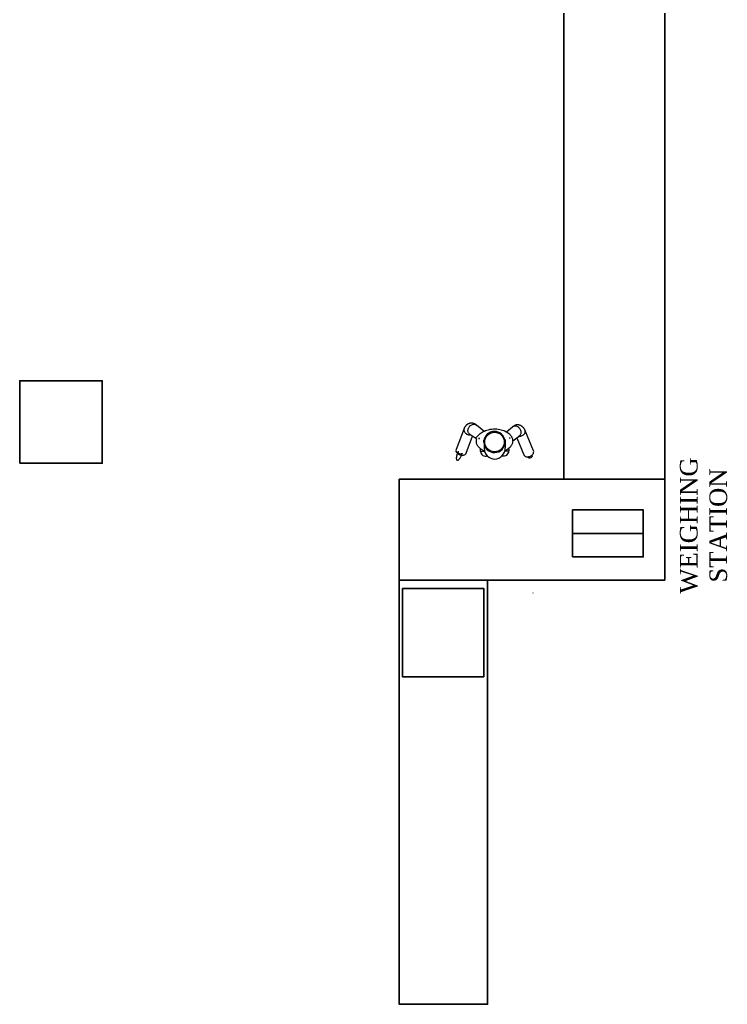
# Model space of a CAD drawing. Header units: millimetres. Extents: x -283029 to -254660, y -24907 to 10674.
# Drawn here: x -279449.1 to -279209, y -18199.2 to -17864.9 of the extents above; entities that cross this region are included whole.
import ezdxf

# ---------------------------------------------------------------- set-up
doc = ezdxf.new("R2010")
doc.units = ezdxf.units.MM
doc.header["$LTSCALE"] = 100

# ---------------------------------------------------------------- blocks, each defined once
blk = doc.blocks.new('HUMAN')
at = {"color": 6, "linetype": 'Continuous', "lineweight": 0}
for p, q in [((49342.5, -19669.88), (49342.4, -19669.91)), ((49349.91, -19666.91), (49342.56, -19669.01)), ((49349.47, -19669.65), (49349.58, -19672.5)), ((49349.49, -19669.38), (49349.49, -19669.38)), ((49353.13, -19672.95), (49353.3, -19669.67)), ((49342.01, -19671.84), (49342.13, -19671.81)), ((49343.52, -19672.48), (49349.51, -19670.77)), ((49346.96, -19676.06), (49347.63, -19675.55)), ((49346.96, -19676.06), (49347.78, -19677.14)), ((49350.07, -19675.22), (49348.51, -19676.41)), ((49350.42, -19674.95), (49350.22, -19675.1)), ((49350.42, -19674.95), (49350.43, -19674.96)), ((49360, -19679.89), (49357.54, -19679.35)), ((49351.96, -19682.61), (49352.78, -19683.68)), ((49353.45, -19683.17), (49352.78, -19683.68)), ((49354.41, -19680.91), (49352.86, -19682.1)), ((49354.76, -19680.64), (49354.57, -19680.79)), ((49357.94, -19683.25), (49354.71, -19688.58)), ((49354.75, -19680.63), (49354.76, -19680.64)), ((49356.29, -19682.73), (49359.01, -19683.58)), ((49357.81, -19690.41), (49361.76, -19683.88)), ((49354.99, -19690.1), (49354.93, -19690.2)), ((49356.27, -19690.97), (49356.32, -19690.88))]:
    blk.add_line(p, q, dxfattribs=at)
for points in [[(49353.29, -19669.72), (49353.3, -19669.69), (49353.31, -19669.58), (49353.31, -19669.5), (49353.32, -19669.43), (49353.32, -19669.36), (49353.31, -19669.21), (49353.3, -19669.07), (49353.29, -19668.95), (49353.27, -19668.84), (49353.24, -19668.74), (49353.22, -19668.64), (49353.19, -19668.54), (49353.16, -19668.47), (49353.13, -19668.4), (49353.1, -19668.31), (49353.04, -19668.2), (49352.99, -19668.1), (49352.93, -19668.01), (49352.88, -19667.94), (49352.83, -19667.87), (49352.78, -19667.81), (49352.72, -19667.73), (49352.64, -19667.65), (49352.57, -19667.58), (49352.51, -19667.53), (49352.46, -19667.48), (49352.39, -19667.43), (49352.32, -19667.37), (49352.23, -19667.31), (49352.13, -19667.25), (49352.03, -19667.19), (49351.95, -19667.15), (49351.85, -19667.1), (49351.75, -19667.06), (49351.64, -19667.02), (49351.51, -19666.98), (49351.37, -19666.94), (49351.23, -19666.91), (49351.09, -19666.89), (49350.93, -19666.87), (49350.77, -19666.86), (49350.69, -19666.86), (49350.62, -19666.85), (49350.56, -19666.85), (49350.51, -19666.85), (49350.47, -19666.86), (49350.4, -19666.86), (49350.32, -19666.86), (49350.22, -19666.87), (49350.12, -19666.88)], [(49342.4, -19669.91), (49342.16, -19669.98), (49341.95, -19670.04), (49341.77, -19670.1), (49341.61, -19670.16), (49341.46, -19670.21), (49341.31, -19670.26), (49341.19, -19670.31), (49341.08, -19670.35), (49341, -19670.38), (49340.94, -19670.41), (49340.9, -19670.43), (49340.86, -19670.45), (49340.8, -19670.47), (49340.73, -19670.51), (49340.64, -19670.55), (49340.55, -19670.6), (49340.47, -19670.64), (49340.32, -19670.73), (49340.19, -19670.82), (49340.12, -19670.87), (49340.06, -19670.92), (49340, -19670.98), (49339.92, -19671.07), (49339.87, -19671.13), (49339.84, -19671.2), (49339.81, -19671.26), (49339.8, -19671.34), (49339.8, -19671.41), (49339.81, -19671.47), (49339.83, -19671.52), (49339.88, -19671.59), (49339.95, -19671.65), (49340.04, -19671.71), (49340.14, -19671.74), (49340.27, -19671.78), (49340.39, -19671.79), (49340.51, -19671.8), (49340.64, -19671.81), (49340.83, -19671.8), (49340.98, -19671.79), (49341.12, -19671.77), (49341.26, -19671.75), (49341.48, -19671.72), (49341.72, -19671.67), (49341.98, -19671.62), (49342.24, -19671.55), (49342.51, -19671.48), (49342.79, -19671.41)], [(49343.52, -19672.48), (49343.51, -19672.48), (49343.35, -19672.51), (49343.2, -19672.51), (49343.04, -19672.49), (49342.86, -19672.44), (49342.69, -19672.35), (49342.52, -19672.23), (49342.35, -19672.08), (49342.2, -19671.9), (49342.06, -19671.7), (49341.94, -19671.48), (49341.85, -19671.25), (49341.78, -19671.02), (49341.74, -19670.79), (49341.72, -19670.58), (49341.72, -19670.37), (49341.74, -19670.15), (49341.77, -19669.96), (49341.82, -19669.78), (49341.88, -19669.64), (49341.95, -19669.51), (49342.02, -19669.41)], [(49342.79, -19671.41), (49342.78, -19671.41), (49342.67, -19671.42), (49342.56, -19671.41), (49342.45, -19671.38), (49342.34, -19671.31), (49342.23, -19671.22), (49342.14, -19671.1), (49342.06, -19670.96), (49342.01, -19670.8), (49341.99, -19670.64), (49341.99, -19670.49), (49342.02, -19670.34), (49342.07, -19670.22), (49342.13, -19670.11)], [(49349.29, -19667.33), (49349.21, -19667.44), (49349.13, -19667.57), (49349.05, -19667.72), (49348.98, -19667.9), (49348.93, -19668.1), (49348.9, -19668.32), (49348.88, -19668.53), (49348.89, -19668.75), (49348.93, -19668.99), (49348.98, -19669.22), (49349.07, -19669.45), (49349.18, -19669.67), (49349.32, -19669.87), (49349.47, -19670.05), (49349.49, -19670.07)], [(49349.47, -19669.65), (49349.47, -19669.61), (49349.48, -19669.4), (49349.53, -19669.21), (49349.6, -19669.03), (49349.7, -19668.85), (49349.82, -19668.69), (49349.95, -19668.55), (49350.09, -19668.43), (49350.23, -19668.34), (49350.36, -19668.26)], [(49350.36, -19668.26), (49350.51, -19668.19), (49350.67, -19668.13), (49350.86, -19668.08), (49351.06, -19668.04), (49351.29, -19668.02), (49351.54, -19668.02), (49351.76, -19668.05), (49351.99, -19668.1), (49352.22, -19668.18), (49352.44, -19668.28), (49352.65, -19668.41), (49352.84, -19668.57), (49353, -19668.76), (49353.13, -19668.95), (49353.22, -19669.16), (49353.28, -19669.38), (49353.3, -19669.59), (49353.29, -19669.67)], [(49347.79, -19677.14), (49347.73, -19676.86), (49347.67, -19676.46), (49347.63, -19676.05), (49347.63, -19675.63), (49347.65, -19675.22), (49347.7, -19674.91), (49347.76, -19674.61), (49347.85, -19674.31), (49347.97, -19674.02), (49348.08, -19673.8), (49348.21, -19673.59), (49348.35, -19673.38), (49348.52, -19673.19), (49348.68, -19673.04), (49348.85, -19672.9), (49349.02, -19672.78), (49349.19, -19672.67), (49349.38, -19672.58), (49349.58, -19672.5)], [(49349.56, -19672), (49351.74, -19672.42), (49352.11, -19672.52), (49352.51, -19672.66), (49352.91, -19672.84), (49353.29, -19673.03), (49353.66, -19673.26), (49354.01, -19673.5), (49354.48, -19673.86), (49354.92, -19674.25), (49355.33, -19674.67), (49355.71, -19675.12), (49356.07, -19675.59), (49356.34, -19676), (49356.59, -19676.43), (49356.82, -19676.87), (49357.02, -19677.33), (49357.2, -19677.79), (49357.34, -19678.27), (49357.44, -19678.7), (49357.51, -19679.14), (49357.55, -19679.58), (49357.55, -19680.02), (49357.53, -19680.41)], [(49350.35, -19673), (49350.13, -19673.08), (49349.91, -19673.17)], [(49350.9, -19674.71), (49350.82, -19674.7), (49350.69, -19674.7), (49350.56, -19674.71), (49350.47, -19674.73), (49350.38, -19674.76), (49350.3, -19674.8)], [(49354.45, -19680.89), (49354.63, -19680.88), (49354.72, -19680.86), (49354.8, -19680.83), (49354.86, -19680.8), (49354.91, -19680.76), (49354.97, -19680.69), (49355.01, -19680.62), (49355.08, -19680.46), (49355.12, -19680.28), (49355.13, -19680.24)], [(49361.85, -19683.69), (49361.89, -19683.59), (49361.92, -19683.51), (49361.94, -19683.44), (49361.95, -19683.4), (49361.96, -19683.36), (49361.98, -19683.31), (49361.99, -19683.25), (49362.02, -19683.14), (49362.04, -19683.05), (49362.06, -19682.96), (49362.09, -19682.78), (49362.11, -19682.6), (49362.12, -19682.41), (49362.12, -19682.28), (49362.11, -19682.15), (49362.1, -19682.01), (49362.07, -19681.87), (49362.05, -19681.74), (49362.02, -19681.64), (49361.99, -19681.54), (49361.96, -19681.44), (49361.9, -19681.31), (49361.84, -19681.18), (49361.8, -19681.11), (49361.76, -19681.04), (49361.73, -19680.98), (49361.69, -19680.93), (49361.65, -19680.86), (49361.59, -19680.79), (49361.52, -19680.7), (49361.46, -19680.63), (49361.41, -19680.58), (49361.36, -19680.53), (49361.31, -19680.48), (49361.24, -19680.43), (49361.17, -19680.37), (49361.08, -19680.31), (49360.94, -19680.21), (49360.81, -19680.15), (49360.68, -19680.08), (49360.55, -19680.03), (49360.43, -19679.99), (49360.31, -19679.95), (49360.28, -19679.94), (49360.23, -19679.93), (49360.17, -19679.91), (49360.08, -19679.9), (49359.97, -19679.88), (49359.94, -19679.87)], [(49360.58, -19683.09), (49360.68, -19682.97), (49360.79, -19682.82), (49360.89, -19682.66), (49360.98, -19682.47), (49361.06, -19682.25), (49361.12, -19682.02), (49361.15, -19681.79), (49361.17, -19681.56), (49361.15, -19681.32), (49361.11, -19681.07), (49361.03, -19680.84), (49360.93, -19680.61), (49360.8, -19680.41), (49360.64, -19680.23), (49360.46, -19680.09), (49360.27, -19679.98), (49360.07, -19679.9), (49360, -19679.89)], [(49356.91, -19682.1), (49356.81, -19682.23), (49356.64, -19682.42), (49356.45, -19682.6), (49356.24, -19682.76), (49356.02, -19682.9), (49355.81, -19683.01), (49355.6, -19683.1), (49355.38, -19683.17), (49355.15, -19683.22), (49354.85, -19683.27), (49354.54, -19683.29), (49354.23, -19683.29), (49353.92, -19683.26), (49353.5, -19683.19), (49353.09, -19683.07), (49352.67, -19682.93), (49352.27, -19682.75), (49351.99, -19682.61), (49351.96, -19682.6)], [(49356.34, -19681.6), (49356.49, -19681.41), (49356.63, -19681.22)], [(49357.53, -19680.41), (49357.49, -19680.61), (49357.44, -19680.84), (49357.39, -19680.99), (49357.34, -19681.15), (49357.28, -19681.31), (49357.22, -19681.48), (49357.15, -19681.66), (49357.07, -19681.82), (49356.99, -19681.97), (49356.91, -19682.1)], [(49361.19, -19684.37), (49361.07, -19684.42), (49360.92, -19684.46), (49360.75, -19684.49), (49360.57, -19684.51), (49360.36, -19684.51), (49360.14, -19684.48), (49359.93, -19684.44), (49359.72, -19684.37), (49359.5, -19684.28), (49359.29, -19684.16), (49359.09, -19684.02), (49358.91, -19683.86), (49358.75, -19683.67), (49358.62, -19683.48), (49358.61, -19683.46)], [(49359.01, -19683.58), (49359.05, -19683.59), (49359.25, -19683.63), (49359.44, -19683.64), (49359.63, -19683.62), (49359.84, -19683.57), (49360.03, -19683.5), (49360.19, -19683.41), (49360.34, -19683.31), (49360.47, -19683.2), (49360.58, -19683.09)], [(49359.27, -19683.64), (49359.28, -19683.64), (49359.28, -19683.64)], [(49354.71, -19688.58), (49354.71, -19688.58), (49354.64, -19688.73), (49354.59, -19688.88), (49354.57, -19689.04), (49354.58, -19689.22), (49354.62, -19689.41), (49354.68, -19689.61), (49354.79, -19689.81), (49354.92, -19690.01), (49355.08, -19690.19), (49355.26, -19690.36), (49355.45, -19690.51), (49355.66, -19690.64), (49355.87, -19690.74), (49356.07, -19690.82), (49356.27, -19690.87), (49356.49, -19690.91), (49356.69, -19690.93), (49356.86, -19690.92), (49357.02, -19690.9), (49357.16, -19690.87), (49357.28, -19690.83)], [(49356.01, -19691.18), (49355.89, -19691.21), (49355.75, -19691.22), (49355.61, -19691.21), (49355.46, -19691.17), (49355.31, -19691.1), (49355.17, -19691.01), (49355.06, -19690.91), (49354.97, -19690.79), (49354.9, -19690.66), (49354.87, -19690.54), (49354.86, -19690.42), (49354.88, -19690.3), (49354.93, -19690.2), (49354.93, -19690.2)]]:
    blk.add_lwpolyline(points, dxfattribs=at)
blk.add_circle((49352.32, -19678), 3.32, dxfattribs=at)
for centre, radius, start, end in [((49350.24, -19668.09), 1.22, 95.9927, 141.7069), ((49342.86, -19669.99), 1.03, 106.8811, 145.192), ((49342.54, -19670.4), 0.504, 106.5491, 145.1516), ((49350.57, -19674.18), 1.2, 100.3515, 123.1993), ((49350.87, -19674.93), 2, 104.9439, 118.6069), ((49348, -19677.42), 1.71, 127.3718, 237.1443), ((49350.8, -19679.4), 3.77, 127.3718, 214.4472), ((49352.32, -19678), 3.58, 128.9131, 305.7903), ((49352.32, -19678), 3.6, 121.9182, 132.8253), ((49350.78, -19675.32), 0.702, 132.7281, 168.8647), ((49352.32, -19678), 3.58, 121.8838, 125.8305), ((49352.32, -19678), 3.6, 312.8368, 121.9068), ((49348, -19677.42), 0.342, 137.5779, 152.0035), ((49350.57, -19679.1), 3.77, 220.2964, 307.3718), ((49351.74, -19682.32), 1.71, 197.5975, 307.3718), ((49351.74, -19682.32), 0.342, 282.6454, 297.2611), ((49352.32, -19678), 3.6, 301.9068, 312.8368), ((49352.32, -19678), 3.58, 308.9533, 312.8597), ((49355.55, -19680.7), 1.2, 311.5107, 334.4236), ((49354.9, -19680.21), 2, 316.1146, 329.8197), ((49360.72, -19683.25), 1.22, 293.0367, 338.7508), ((49355.84, -19690.7), 0.504, 289.5919, 328.1945), ((49356.94, -19689.86), 1.03, 289.5516, 327.8625)]:
    blk.add_arc(centre, radius, start, end, dxfattribs=at)

msp = doc.modelspace()

# ---------------------------------------------------------------- linework, layer by layer
at = {"color": 6}
msp.add_line((-279237.51, -18039.33), (-279261.51, -18039.33), dxfattribs=at)
at = {"color": 6, "linetype": 'Continuous', "lineweight": 0}
msp.add_line((-279274.9, -18059.62), (-279274.93, -18059.52), dxfattribs=at)
at = {"color": 1}
for points in [[(-279230.19, -17722.16), (-279230.19, -18020.96), (-279264.41, -18020.96), (-279264.41, -17722.16)], [(-279320.32, -18055.18), (-279230.19, -18055.18), (-279230.19, -18020.96), (-279320.32, -18020.96)]]:
    msp.add_lwpolyline(points, close=True, dxfattribs=at)
msp.add_lwpolyline([(-279449.15, -18015.5), (-279421.15, -18015.5), (-279421.15, -17987.5), (-279449.15, -17987.5)], close=True)
msp.add_lwpolyline([(-279449.15, -18015.5), (-279421.15, -18015.5), (-279421.15, -17987.5), (-279449.15, -17987.5)], close=True)
at = {"color": 6}
msp.add_lwpolyline([(-279261.51, -18047.33), (-279261.51, -18031.33), (-279237.51, -18031.33), (-279237.51, -18047.33)], close=True, dxfattribs=at)
at = {"color": 30, "true_color": 0xf26722}
msp.add_lwpolyline([(-279320.32, -18055.18), (-279320.32, -18199.18), (-279290.32, -18199.18), (-279290.32, -18055.18)], close=True, dxfattribs=at)
at = {"color": 3}
msp.add_lwpolyline([(-279291.58, -18088.06), (-279319.19, -18088.06), (-279319.19, -18058.06), (-279291.58, -18058.06)], close=True, dxfattribs=at)

# ---------------------------------------------------------------- block references
at = {"rotation": 53.64188128864448}
msp.add_blockref('HUMAN', (-324392.76, -46087.36), dxfattribs=at)

# ---------------------------------------------------------------- texts
at = {"color": 3, "insert": (-279225.06, -18000.82), "char_height": 6, "attachment_point": 3, "rotation": 90}
msp.add_mtext_dynamic_manual_height_columns('\\pxqc;{\\fTimes New Roman|b0|i0|c0|p18;WEIGHING STATION}', width=71.6448, gutter_width=12.5, heights=[22.76], dxfattribs=at)

doc.saveas('drawing.dxf')
